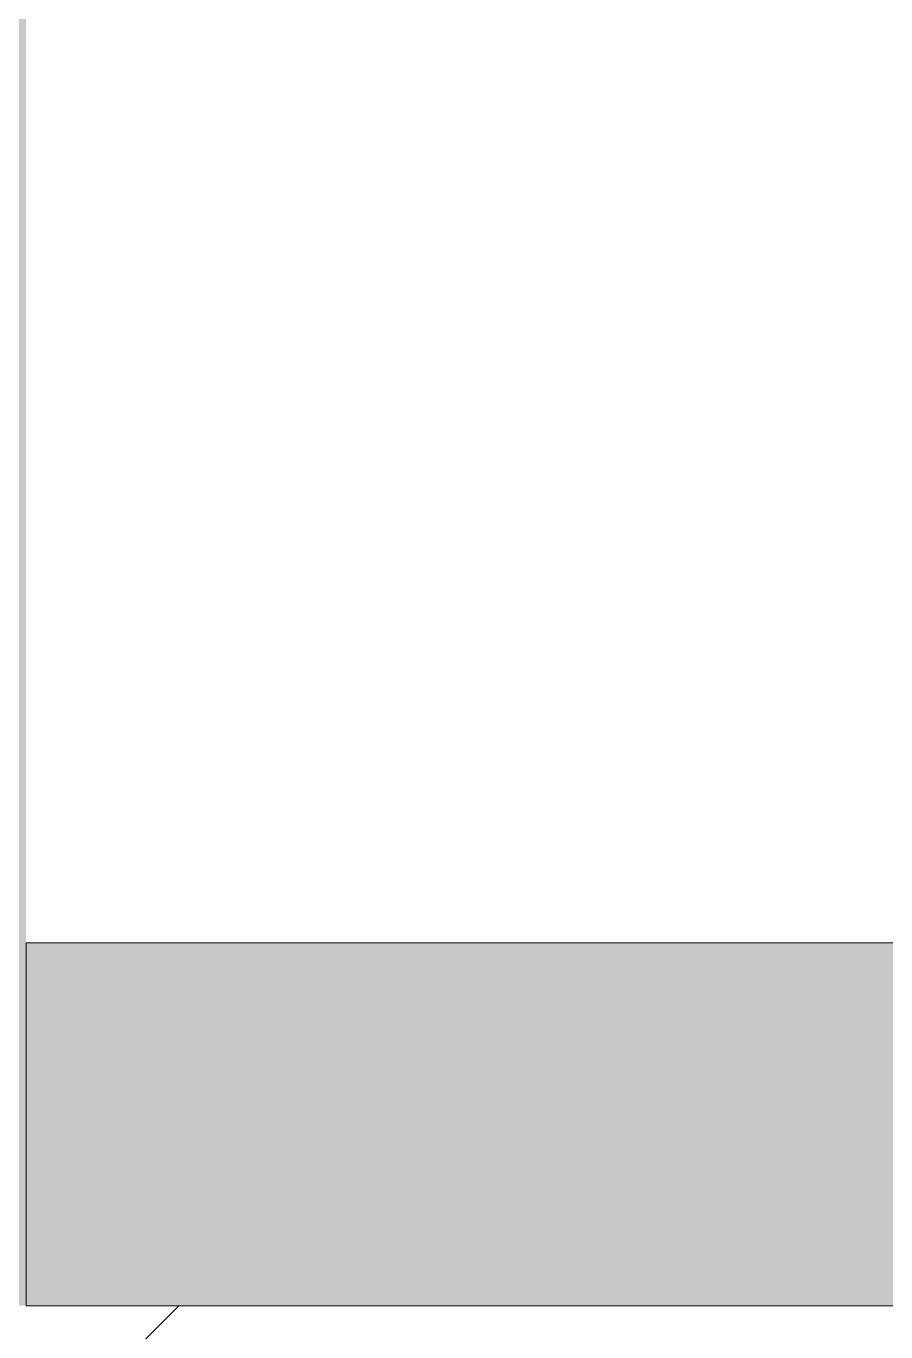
# Model space of a CAD drawing. Header units: millimetres. Extents: x 35928 to 232966, y -8553 to 29000.
# Drawn here: x 144306.4 to 144341.9, y 12123.9 to 12177.9 of the extents above; entities that cross this region are included whole.
import ezdxf

# ---------------------------------------------------------------- set-up
doc = ezdxf.new("R2010")
doc.units = ezdxf.units.MM
for name, color, linetype, lineweight, true_color in [('A-DOOR-1', 7, 'Continuous', 5, 0xaaaaaa), ('A-DOOR-2', 7, 'Continuous', 5, 0xe2e2e2), ('A-DOOR-FRAM-1', 7, 'Continuous', 5, 0xe2e2e2), ('A-DOOR-FRAM-2', 7, 'Continuous', 5, 0xaaaaaa)]:
    doc.layers.add(name, color=color, linetype=linetype, lineweight=lineweight, true_color=true_color)
doc.layers.add('I-WALL-5', color=7, linetype='Continuous', lineweight=5)

# ---------------------------------------------------------------- blocks, each defined once
blk = doc.blocks.new('110_Дверь_СКБ_2Ст - Д-2 1450x2100h_Лестничная клетка EIS60-31891763-1_11_2_птичка')
at = {"layer": 'A-DOOR-2'}
h = blk.add_hatch(color=256, dxfattribs=at)
h.paths.add_polyline_path([(-687.5, 110), (-687.5, 30), (-627.5, 30), (-627.5, 60), (-637.5, 60), (-637.5, 110), (-657.783, 110)])
h.paths.add_polyline_path([(652.5, 60), (652.5, 30), (712.5, 30), (712.5, 110), (662.5, 110), (662.5, 60)])
at = {"layer": 'A-DOOR-FRAM-1'}
blk.add_hatch(color=256, dxfattribs=at).paths.add_polyline_path([(-687.5, -11), (-672.5, -11), (-672.5, 30), (-687.5, 30)])
at = {"layer": 'A-DOOR-FRAM-2'}
for p, q in [((-672.5, 30), (-687.5, 30)), ((-687.5, 30), (-687.5, -11)), ((-672.5, -11), (-672.5, 30))]:
    blk.add_line(p, q, dxfattribs=at)

msp = doc.modelspace()

# ---------------------------------------------------------------- hatches: boundary and pattern name
at = {"layer": 'I-WALL-5'}
h = msp.add_hatch(dxfattribs=at)
h.set_pattern_fill('FP_78', color=256, style=0, pattern_type=2)
h.set_pattern_definition([(45, (105956.37, 0), (-285.123, 285.123), []), (45, (106241.5, 0), (-285.123, 285.123), [504.031, -100.806, 16.764, -84.042])])
h.paths.add_polyline_path([(144347.372, 11200), (144347.372, 12125), (144226.372, 12125), (144226.372, 11200)])
h.paths.add_polyline_path([(144226.372, 13525), (144347.372, 13525), (144347.372, 15200), (144226.372, 15200), (144226.372, 13550)])

# ---------------------------------------------------------------- block references
at = {"layer": 'A-DOOR-1', "rotation": 89.99999999999991}
msp.add_blockref('110_Дверь_СКБ_2Ст - Д-2 1450x2100h_Лестничная клетка EIS60-31891763-1_11_2_птичка', (144336.372, 12812.5), dxfattribs=at)

doc.saveas('drawing.dxf')
